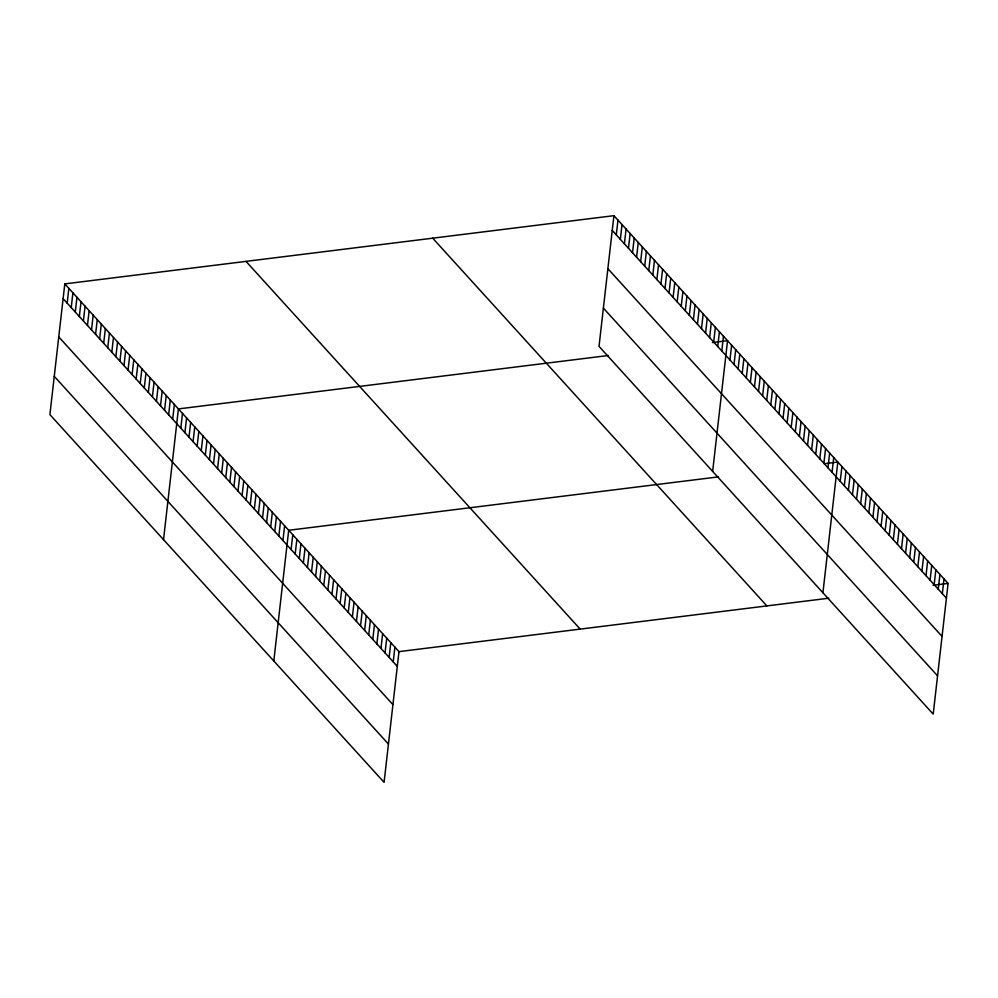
<?xml version="1.0" encoding="UTF-8"?>
<svg xmlns="http://www.w3.org/2000/svg" width="998" height="998" viewBox="0 0 998 998"><rect width="100%" height="100%" fill="white"/><g stroke="black" fill="none" stroke-linecap="round" stroke-linejoin="round"><path stroke-width="1.5" d="M64.795 283.894L49.9 414.607L384.08 782.332L398.975 651.632L64.795 283.894L613.92 215.668L948.1 583.393L933.205 714.106L599.025 346.368L613.92 215.668M67.165 303.105L68.85 288.36M71.232 307.571L72.904 292.826M75.287 312.037L76.971 297.292M79.341 316.503L81.025 301.758M83.408 320.969L85.08 306.224M87.462 325.435L89.146 310.69M91.517 329.901L93.201 315.156M95.571 334.367L97.255 319.622M99.638 338.833L101.309 324.076M103.692 343.3L105.376 328.542M107.747 347.766L109.431 333.008M111.813 352.232L113.485 337.474M115.868 356.698L117.552 341.94M119.922 361.164L121.606 346.406M123.977 365.63L125.661 350.872M128.043 370.096L129.715 355.338M132.098 374.549L133.782 359.804M136.152 379.015L137.836 364.27M140.219 383.481L141.891 368.736M144.273 387.948L145.958 373.202M148.328 392.414L150.012 377.668M152.382 396.88L154.066 382.134M156.449 401.346L158.121 386.6M160.503 405.812L162.187 391.066M164.558 410.278L166.242 395.532M168.625 414.744L170.296 399.998M172.679 419.21L174.363 404.452M163.522 539.631L178.417 408.918L608.244 355.513M180.825 428.167L182.497 413.421M184.904 432.658L186.589 417.913M188.984 437.161L190.668 422.404M193.076 441.652L194.76 426.907M197.155 446.143L198.839 431.398M201.247 450.647L202.918 435.889M205.326 455.138L207.01 440.38M209.405 459.629L211.089 444.883M213.497 464.12L215.181 449.374M217.576 468.623L219.261 453.865M221.668 473.114L223.34 458.356M225.748 477.605L227.432 462.86M229.839 482.109L231.511 467.351M233.919 486.6L235.603 471.842M237.998 491.091L239.682 476.345M242.09 495.582L243.762 480.836M246.169 500.085L247.853 485.327M250.261 504.576L251.933 489.818M254.34 509.067L256.024 494.322M258.42 513.558L260.104 498.813M262.511 518.062L264.196 503.304M266.591 522.553L268.275 507.807M270.683 527.044L272.354 512.298M274.762 531.547L276.446 516.789M278.841 536.038L280.525 521.28M282.933 540.529L284.617 525.784M273.801 660.988L288.696 530.275L718.523 476.869M291.104 549.524L292.776 534.766M295.183 554.015L296.868 539.269M299.275 558.506L300.947 543.76M303.355 563.009L305.039 548.251M307.434 567.5L309.118 552.742M311.526 571.991L313.21 557.246M315.605 576.482L317.289 561.737M319.697 580.986L321.368 566.228M323.776 585.477L325.46 570.731M327.855 589.968L329.54 575.222M331.947 594.471L333.631 579.713M336.027 598.962L337.711 584.204M340.118 603.453L341.79 588.708M344.198 607.944L345.882 593.199M348.29 612.448L349.961 597.69M352.369 616.939L354.053 602.181M356.448 621.43L358.132 606.684M360.54 625.921L362.224 611.175M364.619 630.424L366.303 615.666M368.711 634.915L370.383 620.17M372.79 639.406L374.475 624.661M376.87 643.91L378.554 629.152M380.962 648.401L382.646 633.643M385.041 652.892L386.725 638.146M389.133 657.383L390.804 642.637M393.212 661.886L394.896 647.128M616.29 234.879L617.974 220.134M620.344 239.345L622.028 224.6M624.411 243.811L626.083 229.053M628.466 248.277L630.15 233.52M632.52 252.744L634.204 237.986M636.587 257.21L638.258 242.452M640.641 261.676L642.325 246.918M644.696 266.142L646.38 251.384M648.75 270.608L650.434 255.85M652.817 275.074L654.488 260.316M656.871 279.527L658.555 264.782M660.925 283.993L662.61 269.248M664.992 288.459L666.664 273.714M669.047 292.925L670.731 278.18M673.101 297.392L674.785 282.646M677.155 301.858L678.84 287.112M681.222 306.324L682.894 291.578M685.277 310.79L686.961 296.044M689.331 315.256L691.015 300.51M693.398 319.722L695.07 304.964M697.452 324.188L699.136 309.43M701.507 328.654L703.191 313.896M705.561 333.12L707.245 318.362M709.628 337.586L711.3 322.828M713.682 342.052L715.366 327.294M717.737 346.518L719.421 331.76M721.804 350.984L723.475 336.226M712.647 471.405L727.542 340.692L712.435 342.564M729.937 359.941L731.621 345.183M734.029 364.432L735.701 349.687M738.108 368.923L739.792 354.178M742.2 373.427L743.872 358.669M746.279 377.918L747.964 363.16M750.359 382.409L752.043 367.663M754.451 386.9L756.135 372.154M758.53 391.403L760.214 376.645M762.622 395.894L764.293 381.149M766.701 400.385L768.385 385.64M770.78 404.889L772.464 390.131M774.872 409.38L776.556 394.622M778.951 413.871L780.636 399.125M783.043 418.362L784.715 403.616M787.123 422.865L788.807 408.107M791.214 427.356L792.886 412.598M795.294 431.847L796.978 417.102M799.373 436.351L801.057 421.593M803.465 440.842L805.149 426.084M807.544 445.333L809.228 430.587M811.636 449.824L813.308 435.078M815.715 454.327L817.399 439.569M819.795 458.818L821.479 444.06M823.886 463.309L825.571 448.564M827.966 467.8L829.65 453.055M832.058 472.304L833.729 457.546M822.926 592.75L837.821 462.049L824.223 463.733M840.229 481.286L841.9 466.54M844.308 485.789L845.992 471.031M848.387 490.28L850.071 475.522M852.479 494.771L854.151 480.026M856.558 499.262L858.243 484.517M860.65 503.765L862.322 489.008M864.73 508.256L866.414 493.511M868.809 512.747L870.493 498.002M872.901 517.251L874.585 502.493M876.98 521.742L878.664 506.984M881.072 526.233L882.743 511.487M885.151 530.724L886.835 515.978M889.23 535.227L890.915 520.469M893.322 539.718L895.006 524.973M897.402 544.209L899.086 529.464M901.493 548.713L903.165 533.955M905.573 553.204L907.257 538.446M909.665 557.695L911.336 542.949M913.744 562.186L915.428 547.44M917.823 566.689L919.507 551.931M921.915 571.18L923.599 556.422M925.994 575.671L927.678 560.926M930.086 580.175L931.758 565.417M934.165 584.666L935.85 569.908M938.245 589.157L939.929 574.411M942.337 593.648L944.021 578.902M398.975 651.632L828.802 598.214M933.005 585.277L948.1 583.393M612.236 230.413L946.416 598.151M607.869 268.687L942.062 636.412M603.378 308.108L937.571 675.846M432.708 238.185L766.888 605.911M246.007 261.376L580.187 629.114M63.111 298.639L397.304 666.377M58.757 336.912L392.938 704.638M54.254 376.333L388.447 744.071"/></g></svg>
